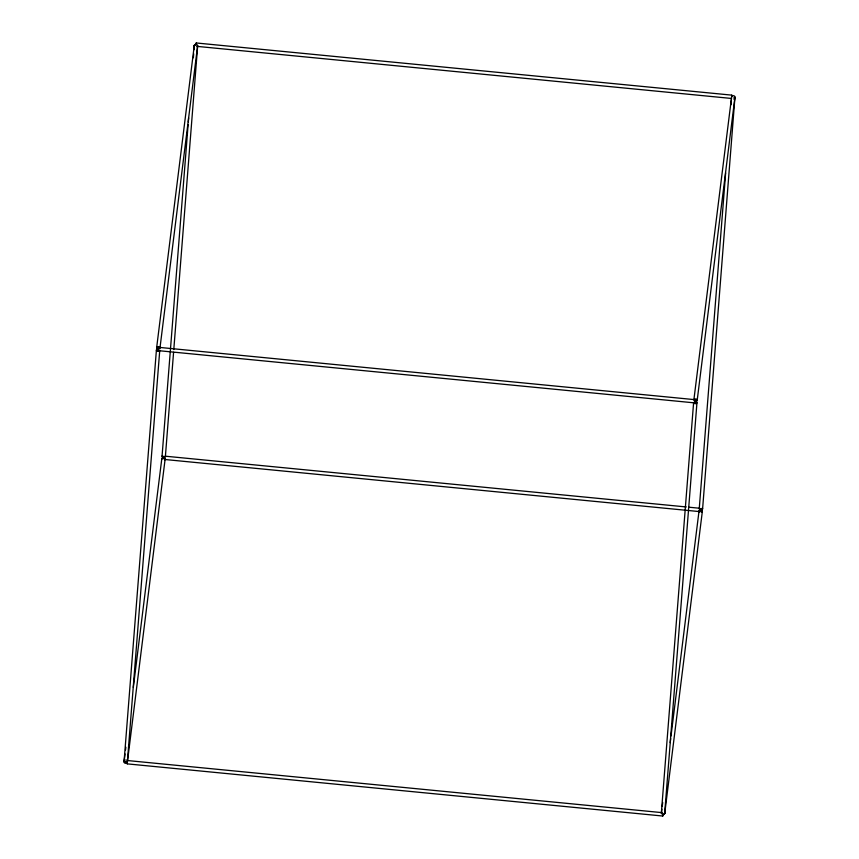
<?xml version="1.0" encoding="UTF-8"?>
<svg xmlns="http://www.w3.org/2000/svg" width="859" height="859" viewBox="0 0 859 859"><rect width="100%" height="100%" fill="white"/><g stroke="black" fill="none" stroke-linecap="round" stroke-linejoin="round"><path stroke-width="1.29" d="M695.403 401.454L695.232 402.946L158.013 350.612L158.335 347.39L158.153 348.808M695.221 402.968L695.554 399.736L158.335 347.294M196.056 44.453L196.239 42.971L731.793 95.134L731.46 98.452L197.248 46.397M124.147 760.602L156.402 350.075A1.675 1.074 4.5 0 1 158.636 349.248A1.675 1.288 7.1 0 1 156.639 347.841A1.675 1.288 7.1 0 1 158.55 346.628A1.675 1.288 7.1 0 1 159.892 348.378M158.024 350.601L158.303 347.895M662.944 814.547L662.761 816.029L127.207 763.866L159.742 350.397M162.05 456.258L188.11 124.619M188.325 121.946L188.636 117.941M193.372 57.768L193.683 53.752M193.994 49.736L194.317 45.731M165.379 456.58L173.582 352.276M173.786 349.602L197.645 46.053A1.675 1.074 4.5 0 1 197.065 46.762A1.675 1.288 7.1 0 0 197.291 44.979A1.675 1.288 7.1 0 0 195.079 44.528A1.675 1.288 7.1 0 0 194.456 46.171M661.355 812.947L693.621 402.42A1.675 1.074 4.5 0 0 695.446 403.666A1.675 1.074 4.5 0 0 696.896 402.377A1.675 1.074 4.5 0 0 694.566 401.582M695.285 402.581L695.522 400.24M664.683 813.269L696.95 402.742M699.258 508.603L725.64 172.96M730.998 104.766L731.417 99.408M700.923 508.764L700.697 511.105M702.598 508.925L734.853 98.398M700.955 508.979L700.804 510.622M163.511 458.395L163.715 456.419M731.685 96.509L731.793 95.134M700.729 510.74L700.89 509.086M196.013 44.893L196.249 42.95M662.987 814.107L662.751 816.05M158.196 349.108L158.077 350.236M127.4 762.362L127.218 763.844M695.361 401.153L695.554 399.736M156.639 347.723L194.284 45.516M159.967 348.056L197.613 45.838M124.04 761.879L125.038 753.901M125.532 749.907L125.865 747.255M133.317 687.393L161.814 458.599M163.478 458.76L163.618 457.697M127.508 761.138L165.153 458.921M693.847 400.079L731.492 97.862M697.186 400.401L734.96 97.121M661.881 809.167L661.387 813.162A1.675 1.288 7.1 0 1 661.945 812.303A1.675 1.074 4.5 0 0 661.655 813.666A1.675 1.074 4.5 0 0 663.867 814.074A1.675 1.074 4.5 0 0 664.533 812.721M662.214 806.504L662.708 802.51M670.17 742.606L670.675 738.611M671.008 735.948L699.033 510.944M664.716 813.484L702.361 511.277M165.111 456.172L686.33 506.96M688.993 507.218L699.655 508.249M164.788 459.49L699.333 511.577M127.54 760.548L661.752 812.603M125.704 762.04L127.379 762.201M127.196 761.546A1.675 1.288 7.1 0 1 126.456 763.232A1.675 1.288 7.1 0 1 124.211 762.545A1.675 1.288 7.1 0 1 124.963 760.849M731.621 96.799A1.675 1.288 7.1 0 1 734.209 95.929A1.675 1.288 7.1 0 1 734.037 98.151M159.72 350.118A1.675 1.074 4.5 0 1 158.088 351.31A1.675 1.074 4.5 0 1 156.424 349.978M693.932 399.746A1.675 1.288 7.1 0 1 696.177 399.091A1.675 1.288 7.1 0 1 696.982 400.928A1.675 1.288 7.1 0 1 694.598 401.26M194.467 46.279A1.675 1.074 4.5 0 1 194.606 45.216M194.896 45.022A1.675 1.074 4.5 0 1 196.11 44.829M699.774 512.136A1.675 1.288 7.1 0 1 699.484 510.16A1.675 1.288 7.1 0 1 702.039 510.407A1.675 1.288 7.1 0 1 701.438 512.297M161.986 459.264A1.675 1.288 7.1 0 1 162.609 457.622A1.675 1.288 7.1 0 1 164.821 458.062A1.675 1.288 7.1 0 1 164.595 459.78M702.2 508.12A1.675 1.074 4.5 0 1 702.114 509.57A1.675 1.074 4.5 0 1 699.86 509.537A1.675 1.074 4.5 0 1 699.548 508.088M165.357 456.301A1.675 1.074 4.5 0 1 163.156 457.407A1.675 1.074 4.5 0 1 162.63 455.549M126.756 759.925A1.675 1.074 4.5 0 1 127.003 761.568A1.675 1.074 4.5 0 1 124.448 761.321A1.675 1.074 4.5 0 1 125.092 759.764M664.544 812.829A1.675 1.288 7.1 0 1 662.525 814.525M734.144 97.4A1.675 1.074 4.5 0 1 733.908 99.236"/></g></svg>
